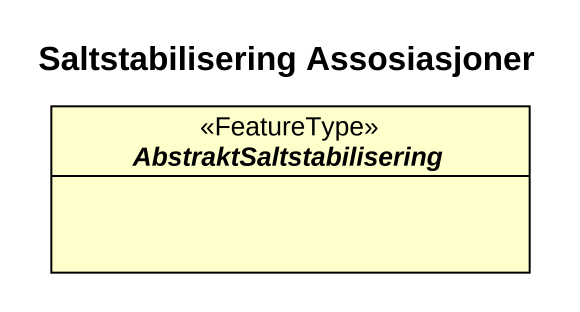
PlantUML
@startuml
title Saltstabilisering Assosiasjoner
hide circle
hide empty members
abstract class AbstraktSaltstabilisering <<FeatureType>>
@enduml
